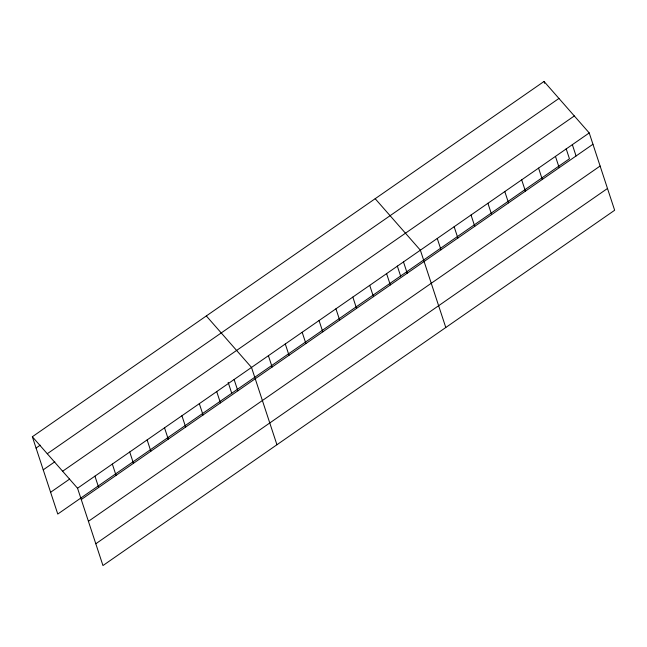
<?xml version="1.0" encoding="UTF-8"?>
<svg xmlns="http://www.w3.org/2000/svg" width="647" height="647" viewBox="0 0 647 647"><rect width="100%" height="100%" fill="white"/><g stroke="black" fill="none" stroke-linecap="round" stroke-linejoin="round"><path stroke-width="0.97" d="M32.35 436.741L544.038 81.457L589.231 132.942L614.65 210.259L102.962 565.543L77.543 488.226L32.35 436.741L57.769 514.058L569.457 158.774L566.174 148.786M36.07 448.056L40.211 445.176M47.263 453.733L558.951 98.449M43.228 469.835L54.825 461.78M62.63 471.242L574.318 115.95M50.612 492.278L69.666 479.047M77.543 488.226L589.231 132.942M81.263 499.541L592.951 144.257M88.421 521.32L600.109 166.036M95.805 543.763L607.493 188.479M375.179 198.702L420.372 250.187L445.791 327.503M206.32 315.946L251.513 367.431L276.932 444.748M572.344 144.669L576.065 155.976M544.038 81.457L544.661 83.342M555.458 156.388L559.178 167.702M538.571 168.115L542.291 179.429M521.684 179.842L525.404 191.148M504.806 191.569L508.518 202.875M487.919 203.287L491.639 214.602M471.032 215.014L474.752 226.329M454.145 226.741L457.866 238.047M437.259 238.46L440.979 249.774M403.485 261.914L407.206 273.22M397.315 266.03L400.598 276.018M386.599 273.632L390.319 284.947M369.72 285.359L373.432 296.674M352.833 297.086L356.554 308.401M335.947 308.813L339.667 320.119M319.06 320.532L322.78 331.846M302.173 332.259L305.894 343.573M285.287 343.986L289.007 355.292M268.4 355.704L272.12 367.019M234.117 379.514L237.837 390.82M228.165 382.369L231.739 393.263M216.721 391.589L220.441 402.903M199.325 403.671L203.045 414.986M181.928 415.754L185.649 427.06M164.532 427.829L168.252 439.143M147.136 439.911L150.848 451.226M129.732 451.994L133.452 463.301M112.335 464.069L116.056 475.383M94.939 476.152L98.659 487.458"/></g></svg>
